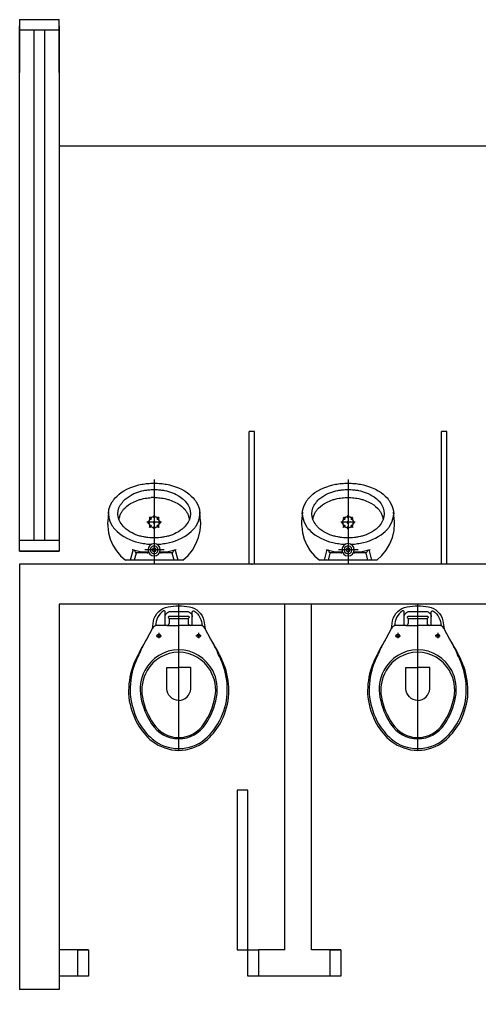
# Model space of a CAD drawing. Header units: millimetres. Extents: x 20431 to 27288, y 6147 to 13165.
# Drawn here: x 20973.3 to 21146.6, y 12475.7 to 12840.7 of the extents above; entities that cross this region are included whole.
import ezdxf

# ---------------------------------------------------------------- set-up
doc = ezdxf.new("R2010")
doc.units = ezdxf.units.MM
doc.header["$MEASUREMENT"] = 0
doc.linetypes.add('CONTINU', pattern=[0])
for name, color, linetype in [('Arqui-02', 2, 'Continuous'), ('Arqui-Aberturas', 63, 'Continuous'), ('Arqui-Louças', 30, 'Continuous'), ('Arqui-Paredes', 3, 'Continuous')]:
    doc.layers.add(name, color=color, linetype=linetype)

msp = doc.modelspace()

# ---------------------------------------------------------------- linework, layer by layer
at = {"layer": 'Arqui-02'}
for p, q in [((21059.8, 12635.65), (21059.8, 12685.65)), ((21061.8, 12635.65), (21061.8, 12685.65)), ((21132.3, 12635.65), (21132.3, 12685.65)), ((21134.3, 12635.65), (21134.3, 12685.65)), ((20999.3, 12490.65), (20988.3, 12490.65)), ((21073.3, 12490.65), (21063.3, 12490.65)), ((21094.3, 12490.65), (21083.3, 12490.65)), ((20999.3, 12480.65), (20988.3, 12480.65)), ((21094.3, 12480.65), (21063.3, 12480.65))]:
    msp.add_line(p, q, dxfattribs=at)
for points in [[(21061.8, 12685.65), (21059.8, 12685.65)], [(21134.3, 12685.65), (21132.3, 12685.65)], [(21073.3, 12490.65), (21073.3, 12620.65)], [(21083.3, 12490.65), (21083.3, 12620.65)]]:
    msp.add_lwpolyline(points, dxfattribs=at)
for points in [[(21059.3, 12490.65), (21059.3, 12550.65), (21055.3, 12550.65), (21055.3, 12490.65)], [(20995.3, 12480.65), (20995.3, 12490.65), (20999.3, 12490.65), (20999.3, 12480.65)], [(20995.3, 12480.65), (20995.3, 12490.65), (20999.3, 12490.65), (20999.3, 12480.65)], [(21059.3, 12480.65), (21059.3, 12490.65), (21063.3, 12490.65), (21063.3, 12480.65)], [(21090.3, 12480.65), (21090.3, 12490.65), (21094.3, 12490.65), (21094.3, 12480.65)], [(21090.3, 12480.65), (21090.3, 12490.65), (21094.3, 12490.65), (21094.3, 12480.65)]]:
    msp.add_lwpolyline(points, close=True, dxfattribs=at)
at = {"layer": 'Arqui-Aberturas'}
for p, q in [((20973.3, 12840.65), (20988.3, 12840.65)), ((20973.3, 12840.65), (20988.3, 12840.65)), ((20973.3, 12840.65), (20988.3, 12840.65)), ((20973.3, 12840.65), (20988.3, 12840.65)), ((20973.3, 12640.65), (20973.3, 12838.15)), ((20988.3, 12838.15), (20988.3, 12640.65)), ((20988.3, 12836.65), (20973.3, 12836.65)), ((20988.3, 12836.65), (20973.3, 12836.65)), ((20978.8, 12836.65), (20978.8, 12824.65)), ((20978.8, 12834.15), (20978.8, 12644.65)), ((20982.8, 12836.65), (20982.8, 12824.65)), ((20982.8, 12834.15), (20982.8, 12644.65)), ((20978.8, 12786.65), (20978.8, 12774.65)), ((20982.8, 12786.65), (20982.8, 12774.65)), ((20988.3, 12644.65), (20973.3, 12644.65)), ((20973.3, 12640.65), (20988.3, 12640.65))]:
    msp.add_line(p, q, dxfattribs=at)
for points in [[(20973.3, 12840.65), (20973.3, 12820.65)], [(20988.3, 12820.65), (20988.3, 12840.65)], [(20988.3, 12640.65), (20973.3, 12640.65)]]:
    msp.add_lwpolyline(points, dxfattribs=at)
at = {"layer": 'Arqui-Louças', "linetype": 'CONTINU'}
for p, q in [((20988.3, 12793.15), (21669.59, 12793.15)), ((21012.38, 12659.39), (21012.71, 12659.78)), ((21012.71, 12659.78), (21013.09, 12660.13)), ((21013.09, 12660.13), (21013.49, 12660.45)), ((21033.3, 12565.65), (21033.3, 12620.65)), ((21123.3, 12565.65), (21123.3, 12620.65)), ((21024.8, 12608.75), (21026.8, 12608.75)), ((21025.8, 12609.85), (21025.8, 12607.85)), ((21041.8, 12608.75), (21039.8, 12608.75)), ((21040.8, 12609.85), (21040.8, 12607.85)), ((21114.8, 12608.75), (21116.8, 12608.75)), ((21115.8, 12609.85), (21115.8, 12607.85)), ((21131.8, 12608.75), (21129.8, 12608.75)), ((21130.8, 12609.85), (21130.8, 12607.85))]:
    msp.add_line(p, q, dxfattribs=at)
at = {"layer": 'Arqui-Louças', "linetype": 'Continuous'}
for p, q in [((21024.05, 12660.65), (21024.05, 12635.65)), ((21097.05, 12660.65), (21097.05, 12635.65))]:
    msp.add_line(p, q, dxfattribs=at)
at = {"layer": 'Arqui-Louças', "linetype": 'CONTINU'}
for points in [[(21014.93, 12664.43), (21016.02, 12664.85), (21017.13, 12665.22), (21018.27, 12665.51)], [(21029.83, 12665.51), (21030.96, 12665.22), (21032.08, 12664.85), (21033.17, 12664.43)], [(21087.93, 12664.43), (21089.02, 12664.85), (21090.13, 12665.22), (21091.27, 12665.51)], [(21102.83, 12665.51), (21103.96, 12665.22), (21105.08, 12664.85), (21106.17, 12664.43)], [(21009.37, 12660.66), (21010.07, 12661.35), (21010.81, 12662.01), (21011.59, 12662.61)], [(21011.59, 12662.61), (21012.66, 12663.3), (21013.77, 12663.91), (21014.93, 12664.43)], [(21013.49, 12660.45), (21014.21, 12660.97), (21014.95, 12661.46), (21015.72, 12661.89)], [(21015.72, 12661.89), (21016.44, 12662.24), (21017.18, 12662.56), (21017.94, 12662.83)], [(21023.49, 12663.79), (21024.05, 12663.8)], [(21024.05, 12663.8), (21024.6, 12663.79)], [(21030.16, 12662.83), (21030.92, 12662.56), (21031.66, 12662.24), (21032.38, 12661.89)], [(21032.38, 12661.89), (21033.15, 12661.46), (21033.89, 12660.98), (21034.61, 12660.45)], [(21033.17, 12664.43), (21034.33, 12663.91), (21035.44, 12663.3), (21036.51, 12662.61)], [(21036.51, 12662.61), (21037.29, 12662.01), (21038.03, 12661.35), (21038.73, 12660.66)], [(21082.37, 12660.66), (21083.07, 12661.35), (21083.81, 12662.01), (21084.59, 12662.61)], [(21084.59, 12662.61), (21085.66, 12663.3), (21086.77, 12663.91), (21087.93, 12664.43)], [(21086.49, 12660.45), (21087.21, 12660.97), (21087.95, 12661.46), (21088.72, 12661.89)], [(21088.72, 12661.89), (21089.44, 12662.24), (21090.18, 12662.56), (21090.94, 12662.83)], [(21096.49, 12663.79), (21097.05, 12663.8)], [(21097.05, 12663.8), (21097.6, 12663.79)], [(21103.16, 12662.83), (21103.92, 12662.56), (21104.66, 12662.24), (21105.38, 12661.89)], [(21105.38, 12661.89), (21106.15, 12661.46), (21106.89, 12660.98), (21107.61, 12660.45)], [(21106.17, 12664.43), (21107.33, 12663.91), (21108.44, 12663.3), (21109.51, 12662.61)], [(21109.51, 12662.61), (21110.29, 12662.01), (21111.03, 12661.35), (21111.73, 12660.66)], [(21006.83, 12654.68), (21007.03, 12656.27), (21007.51, 12657.79), (21008.26, 12659.21)], [(21012.22, 12659.12), (21012.38, 12659.39)], [(21012.96, 12656.78), (21013.65, 12657.42), (21014.39, 12658.01), (21015.18, 12658.52)], [(21015.18, 12658.52), (21016.25, 12659.09), (21017.36, 12659.59), (21018.5, 12659.98)], [(21029.59, 12659.98), (21030.74, 12659.59), (21031.85, 12659.09), (21032.92, 12658.52)], [(21032.92, 12658.52), (21033.71, 12658.01), (21034.45, 12657.42), (21035.14, 12656.78)], [(21035.72, 12659.39), (21036.13, 12658.91), (21036.49, 12658.39), (21036.83, 12657.85)], [(21039.84, 12659.21), (21040.59, 12657.79), (21041.07, 12656.27), (21041.26, 12654.68)], [(21079.83, 12654.68), (21080.03, 12656.27), (21080.51, 12657.79), (21081.26, 12659.21)], [(21085.22, 12659.12), (21085.38, 12659.39)], [(21085.38, 12659.39), (21085.71, 12659.78), (21086.09, 12660.13), (21086.49, 12660.45)], [(21085.96, 12656.78), (21086.65, 12657.42), (21087.39, 12658.01), (21088.18, 12658.52)], [(21088.18, 12658.52), (21089.25, 12659.09), (21090.36, 12659.59), (21091.5, 12659.98)], [(21102.59, 12659.98), (21103.74, 12659.59), (21104.85, 12659.09), (21105.92, 12658.52)], [(21105.92, 12658.52), (21106.71, 12658.01), (21107.45, 12657.42), (21108.14, 12656.78)], [(21108.72, 12659.39), (21109.13, 12658.91), (21109.49, 12658.39), (21109.83, 12657.85)], [(21112.84, 12659.21), (21113.59, 12657.79), (21114.07, 12656.27), (21114.26, 12654.68)], [(21006.89, 12655.26), (21006.57, 12651.74)], [(21006.83, 12654.68), (21007.03, 12653.09), (21007.51, 12651.57), (21008.26, 12650.14)], [(21010.42, 12654.68), (21010.5, 12655.79), (21010.78, 12656.87), (21011.27, 12657.85)], [(21011.27, 12651.5), (21010.8, 12652.51), (21010.52, 12653.57), (21010.42, 12654.68)], [(21036.83, 12657.85), (21037.3, 12656.85), (21037.59, 12655.79), (21037.68, 12654.68)], [(21037.68, 12654.68), (21037.59, 12653.57), (21037.3, 12652.51), (21036.83, 12651.5)], [(21039.84, 12650.14), (21040.59, 12651.57), (21041.07, 12653.09), (21041.26, 12654.68)], [(21041.53, 12651.74), (21041.21, 12655.26)], [(21079.89, 12655.26), (21079.57, 12651.74)], [(21079.83, 12654.68), (21080.03, 12653.09), (21080.51, 12651.57), (21081.26, 12650.14)], [(21083.42, 12654.68), (21083.5, 12655.79), (21083.78, 12656.87), (21084.27, 12657.85)], [(21084.27, 12651.5), (21083.8, 12652.51), (21083.52, 12653.57), (21083.42, 12654.68)], [(21109.83, 12657.85), (21110.3, 12656.85), (21110.59, 12655.79), (21110.68, 12654.68)], [(21110.68, 12654.68), (21110.59, 12653.57), (21110.3, 12652.51), (21109.83, 12651.5)], [(21112.84, 12650.14), (21113.59, 12651.57), (21114.07, 12653.09), (21114.26, 12654.68)], [(21114.53, 12651.74), (21114.21, 12655.26)], [(21010.84, 12652.39), (21010.93, 12653.04), (21011.08, 12653.68), (21011.3, 12654.3)], [(21012.38, 12649.96), (21011.97, 12650.45), (21011.61, 12650.96), (21011.27, 12651.5)], [(21021.98, 12651.81), (21021.82, 12651.76), (21021.7, 12651.64), (21021.65, 12651.48)], [(21021.65, 12651.48), (21021.7, 12651.31), (21021.82, 12651.19), (21021.98, 12651.15)], [(21022.31, 12651.48), (21022.27, 12651.64), (21022.15, 12651.76), (21021.98, 12651.81)], [(21021.98, 12651.15), (21022.15, 12651.19), (21022.27, 12651.31), (21022.31, 12651.48)], [(21022.59, 12653.27), (21022.42, 12653.22), (21022.3, 12653.1), (21022.26, 12652.94)], [(21022.26, 12652.94), (21022.3, 12652.77), (21022.42, 12652.65), (21022.59, 12652.61)], [(21022.92, 12652.94), (21022.87, 12653.1), (21022.76, 12653.22), (21022.59, 12653.27)], [(21022.59, 12652.61), (21022.76, 12652.65), (21022.87, 12652.77), (21022.92, 12652.94)], [(21024.05, 12653.87), (21023.88, 12653.83), (21023.76, 12653.71), (21023.72, 12653.54)], [(21023.72, 12653.54), (21023.76, 12653.38), (21023.88, 12653.26), (21024.05, 12653.21)], [(21024.05, 12651.81), (21023.88, 12651.76), (21023.76, 12651.64), (21023.72, 12651.48)], [(21023.72, 12651.48), (21023.76, 12651.31), (21023.88, 12651.19), (21024.05, 12651.15)], [(21024.38, 12653.54), (21024.33, 12653.71), (21024.22, 12653.83), (21024.05, 12653.87)], [(21024.05, 12653.21), (21024.22, 12653.26), (21024.33, 12653.38), (21024.38, 12653.54)], [(21024.38, 12651.48), (21024.33, 12651.64), (21024.22, 12651.76), (21024.05, 12651.81)], [(21024.05, 12651.15), (21024.22, 12651.19), (21024.33, 12651.31), (21024.38, 12651.48)], [(21025.51, 12653.27), (21025.34, 12653.22), (21025.22, 12653.1), (21025.18, 12652.94)], [(21025.18, 12652.94), (21025.22, 12652.77), (21025.34, 12652.65), (21025.51, 12652.61)], [(21025.84, 12652.94), (21025.79, 12653.1), (21025.68, 12653.22), (21025.51, 12653.27)], [(21025.51, 12652.61), (21025.68, 12652.65), (21025.79, 12652.77), (21025.84, 12652.94)], [(21026.11, 12651.81), (21025.95, 12651.76), (21025.83, 12651.64), (21025.78, 12651.48)], [(21025.78, 12651.48), (21025.83, 12651.31), (21025.95, 12651.19), (21026.11, 12651.15)], [(21026.45, 12651.48), (21026.4, 12651.64), (21026.28, 12651.76), (21026.11, 12651.81)], [(21026.11, 12651.15), (21026.28, 12651.19), (21026.4, 12651.31), (21026.45, 12651.48)], [(21036.83, 12651.5), (21036.49, 12650.96), (21036.13, 12650.45), (21035.72, 12649.96)], [(21036.8, 12654.3), (21037.02, 12653.68), (21037.17, 12653.04), (21037.25, 12652.39)], [(21039.79, 12643.31), (21040.77, 12645.77), (21041.36, 12648.34), (21041.56, 12650.98)], [(21041.56, 12651.36), (21041.53, 12651.74)], [(21041.56, 12650.98), (21041.56, 12651.36)], [(21083.84, 12652.39), (21083.93, 12653.04), (21084.08, 12653.68), (21084.3, 12654.3)], [(21085.38, 12649.96), (21084.97, 12650.45), (21084.61, 12650.96), (21084.27, 12651.5)], [(21094.98, 12651.81), (21094.82, 12651.76), (21094.7, 12651.64), (21094.65, 12651.48)], [(21094.65, 12651.48), (21094.7, 12651.31), (21094.82, 12651.19), (21094.98, 12651.15)], [(21095.31, 12651.48), (21095.27, 12651.64), (21095.15, 12651.76), (21094.98, 12651.81)], [(21094.98, 12651.15), (21095.15, 12651.19), (21095.27, 12651.31), (21095.31, 12651.48)], [(21095.59, 12653.27), (21095.42, 12653.22), (21095.3, 12653.1), (21095.26, 12652.94)], [(21095.26, 12652.94), (21095.3, 12652.77), (21095.42, 12652.65), (21095.59, 12652.61)], [(21095.92, 12652.94), (21095.87, 12653.1), (21095.76, 12653.22), (21095.59, 12653.27)], [(21095.59, 12652.61), (21095.76, 12652.65), (21095.87, 12652.77), (21095.92, 12652.94)], [(21097.05, 12653.87), (21096.88, 12653.83), (21096.76, 12653.71), (21096.72, 12653.54)], [(21096.72, 12653.54), (21096.76, 12653.38), (21096.88, 12653.26), (21097.05, 12653.21)], [(21097.05, 12651.81), (21096.88, 12651.76), (21096.76, 12651.64), (21096.72, 12651.48)], [(21096.72, 12651.48), (21096.76, 12651.31), (21096.88, 12651.19), (21097.05, 12651.15)], [(21097.38, 12653.54), (21097.33, 12653.71), (21097.22, 12653.83), (21097.05, 12653.87)], [(21097.05, 12653.21), (21097.22, 12653.26), (21097.33, 12653.38), (21097.38, 12653.54)], [(21097.38, 12651.48), (21097.33, 12651.64), (21097.22, 12651.76), (21097.05, 12651.81)], [(21097.05, 12651.15), (21097.22, 12651.19), (21097.33, 12651.31), (21097.38, 12651.48)], [(21098.51, 12653.27), (21098.34, 12653.22), (21098.22, 12653.1), (21098.18, 12652.94)], [(21098.18, 12652.94), (21098.22, 12652.77), (21098.34, 12652.65), (21098.51, 12652.61)], [(21098.84, 12652.94), (21098.79, 12653.1), (21098.68, 12653.22), (21098.51, 12653.27)], [(21098.51, 12652.61), (21098.68, 12652.65), (21098.79, 12652.77), (21098.84, 12652.94)], [(21099.11, 12651.81), (21098.95, 12651.76), (21098.83, 12651.64), (21098.78, 12651.48)], [(21098.78, 12651.48), (21098.83, 12651.31), (21098.95, 12651.19), (21099.11, 12651.15)], [(21099.45, 12651.48), (21099.4, 12651.64), (21099.28, 12651.76), (21099.11, 12651.81)], [(21099.11, 12651.15), (21099.28, 12651.19), (21099.4, 12651.31), (21099.45, 12651.48)], [(21109.83, 12651.5), (21109.49, 12650.96), (21109.13, 12650.45), (21108.72, 12649.96)], [(21109.8, 12654.3), (21110.02, 12653.68), (21110.17, 12653.04), (21110.25, 12652.39)], [(21112.79, 12643.31), (21113.77, 12645.77), (21114.36, 12648.34), (21114.56, 12650.98)], [(21114.56, 12651.36), (21114.53, 12651.74)], [(21114.56, 12650.98), (21114.56, 12651.36)], [(21006.59, 12650.03), (21006.87, 12647.55), (21007.53, 12645.16), (21008.52, 12642.88)], [(21009.37, 12648.7), (21010.07, 12648.01), (21010.81, 12647.35), (21011.59, 12646.75)], [(21015.72, 12647.47), (21014.94, 12647.9), (21014.2, 12648.38), (21013.49, 12648.91)], [(21017.94, 12646.53), (21017.18, 12646.8), (21016.44, 12647.11), (21015.72, 12647.47)], [(21022.59, 12650.35), (21022.42, 12650.3), (21022.3, 12650.18), (21022.26, 12650.02)], [(21022.26, 12650.02), (21022.3, 12649.85), (21022.42, 12649.73), (21022.59, 12649.69)], [(21022.92, 12650.02), (21022.87, 12650.18), (21022.76, 12650.3), (21022.59, 12650.35)], [(21022.59, 12649.69), (21022.76, 12649.73), (21022.87, 12649.85), (21022.92, 12650.02)], [(21024.05, 12649.74), (21023.88, 12649.7), (21023.76, 12649.58), (21023.72, 12649.41)], [(21023.72, 12649.41), (21023.76, 12649.24), (21023.88, 12649.13), (21024.05, 12649.08)], [(21024.38, 12649.41), (21024.33, 12649.58), (21024.22, 12649.7), (21024.05, 12649.74)], [(21024.05, 12649.08), (21024.22, 12649.13), (21024.33, 12649.24), (21024.38, 12649.41)], [(21025.51, 12650.35), (21025.34, 12650.3), (21025.22, 12650.18), (21025.18, 12650.02)], [(21025.18, 12650.02), (21025.22, 12649.85), (21025.34, 12649.73), (21025.51, 12649.69)], [(21025.84, 12650.02), (21025.79, 12650.18), (21025.68, 12650.3), (21025.51, 12650.35)], [(21025.51, 12649.69), (21025.68, 12649.73), (21025.79, 12649.85), (21025.84, 12650.02)], [(21032.38, 12647.47), (21031.66, 12647.11), (21030.92, 12646.8), (21030.16, 12646.53)], [(21034.61, 12648.91), (21033.89, 12648.38), (21033.15, 12647.9), (21032.38, 12647.47)], [(21036.51, 12646.75), (21037.29, 12647.35), (21038.03, 12648.01), (21038.73, 12648.7)], [(21079.59, 12650.03), (21079.87, 12647.55), (21080.53, 12645.16), (21081.52, 12642.88)], [(21082.37, 12648.7), (21083.07, 12648.01), (21083.81, 12647.35), (21084.59, 12646.75)], [(21088.72, 12647.47), (21087.94, 12647.9), (21087.2, 12648.38), (21086.49, 12648.91)], [(21090.94, 12646.53), (21090.18, 12646.8), (21089.44, 12647.11), (21088.72, 12647.47)], [(21095.59, 12650.35), (21095.42, 12650.3), (21095.3, 12650.18), (21095.26, 12650.02)], [(21095.26, 12650.02), (21095.3, 12649.85), (21095.42, 12649.73), (21095.59, 12649.69)], [(21095.92, 12650.02), (21095.87, 12650.18), (21095.76, 12650.3), (21095.59, 12650.35)], [(21095.59, 12649.69), (21095.76, 12649.73), (21095.87, 12649.85), (21095.92, 12650.02)], [(21097.05, 12649.74), (21096.88, 12649.7), (21096.76, 12649.58), (21096.72, 12649.41)], [(21096.72, 12649.41), (21096.76, 12649.24), (21096.88, 12649.13), (21097.05, 12649.08)], [(21097.38, 12649.41), (21097.33, 12649.58), (21097.22, 12649.7), (21097.05, 12649.74)], [(21097.05, 12649.08), (21097.22, 12649.13), (21097.33, 12649.24), (21097.38, 12649.41)], [(21098.51, 12650.35), (21098.34, 12650.3), (21098.22, 12650.18), (21098.18, 12650.02)], [(21098.18, 12650.02), (21098.22, 12649.85), (21098.34, 12649.73), (21098.51, 12649.69)], [(21098.84, 12650.02), (21098.79, 12650.18), (21098.68, 12650.3), (21098.51, 12650.35)], [(21098.51, 12649.69), (21098.68, 12649.73), (21098.79, 12649.85), (21098.84, 12650.02)], [(21105.38, 12647.47), (21104.66, 12647.11), (21103.92, 12646.8), (21103.16, 12646.53)], [(21107.61, 12648.91), (21106.89, 12648.38), (21106.15, 12647.9), (21105.38, 12647.47)], [(21109.51, 12646.75), (21110.29, 12647.35), (21111.03, 12648.01), (21111.73, 12648.7)], [(21011.59, 12646.75), (21012.66, 12646.06), (21013.77, 12645.45), (21014.93, 12644.93)], [(21014.93, 12644.93), (21016.02, 12644.51), (21017.13, 12644.14), (21018.27, 12643.85)], [(21024.05, 12645.56), (21023.49, 12645.57)], [(21024.6, 12645.57), (21024.05, 12645.56)], [(21029.83, 12643.85), (21030.96, 12644.14), (21032.08, 12644.51), (21033.17, 12644.93)], [(21033.17, 12644.93), (21034.33, 12645.45), (21035.44, 12646.06), (21036.51, 12646.75)], [(21084.59, 12646.75), (21085.66, 12646.06), (21086.77, 12645.45), (21087.93, 12644.93)], [(21087.93, 12644.93), (21089.02, 12644.51), (21090.13, 12644.14), (21091.27, 12643.85)], [(21097.05, 12645.56), (21096.49, 12645.57)], [(21097.6, 12645.57), (21097.05, 12645.56)], [(21102.83, 12643.85), (21103.96, 12644.14), (21105.08, 12644.51), (21106.17, 12644.93)], [(21106.17, 12644.93), (21107.33, 12645.45), (21108.44, 12646.06), (21109.51, 12646.75)], [(21008.52, 12642.88), (21009.82, 12640.76), (21011.41, 12638.85), (21013.26, 12637.18)], [(21016.09, 12641.18), (21015.05, 12637.18)], [(21015.77, 12641.28), (21016.75, 12640.97), (21017.75, 12640.72), (21018.76, 12640.53)], [(21018.76, 12640.53), (21019.77, 12640.41), (21020.8, 12640.34), (21021.89, 12640.35)], [(21021.43, 12639.93), (21021.56, 12639.95), (21021.67, 12640), (21021.76, 12640.09)], [(21024.05, 12643.42), (21023.15, 12643.24), (21022.41, 12642.75), (21021.92, 12642.01), (21021.74, 12641.11)], [(21021.74, 12641.11), (21021.92, 12640.21), (21022.41, 12639.47), (21023.15, 12638.98), (21024.05, 12638.8)], [(21021.76, 12640.09), (21021.82, 12640.2), (21021.87, 12640.46)], [(21024.05, 12642.6), (21023.3, 12642.39), (21022.76, 12641.86), (21022.56, 12641.11)], [(21022.56, 12641.11), (21022.76, 12640.36), (21023.3, 12639.83), (21024.05, 12639.62)], [(21026.36, 12641.11), (21026.18, 12642.01), (21025.68, 12642.75), (21024.95, 12643.24), (21024.05, 12643.42)], [(21025.54, 12641.11), (21025.33, 12641.86), (21024.8, 12642.39), (21024.05, 12642.6)], [(21024.05, 12639.62), (21024.8, 12639.83), (21025.33, 12640.36), (21025.54, 12641.11)], [(21024.05, 12638.8), (21024.95, 12638.98), (21025.68, 12639.47), (21026.18, 12640.21), (21026.36, 12641.11)], [(21026.21, 12640.35), (21027.3, 12640.34), (21028.32, 12640.41), (21029.34, 12640.53)], [(21026.23, 12640.46), (21026.27, 12640.2), (21026.33, 12640.09)], [(21026.33, 12640.09), (21026.42, 12640), (21026.54, 12639.95), (21026.66, 12639.93)], [(21029.34, 12640.53), (21030.35, 12640.72), (21031.35, 12640.97), (21032.33, 12641.28)], [(21033.05, 12637.18), (21032.01, 12641.18)], [(21034.84, 12637.18), (21036.8, 12638.97), (21038.46, 12641.02), (21039.79, 12643.31)], [(21081.52, 12642.88), (21082.82, 12640.76), (21084.41, 12638.85), (21086.26, 12637.18)], [(21089.09, 12641.18), (21088.05, 12637.18)], [(21088.77, 12641.28), (21089.75, 12640.97), (21090.75, 12640.72), (21091.76, 12640.53)], [(21091.76, 12640.53), (21092.77, 12640.41), (21093.8, 12640.34), (21094.89, 12640.35)], [(21094.43, 12639.93), (21094.56, 12639.95), (21094.67, 12640), (21094.76, 12640.09)], [(21097.05, 12643.42), (21096.15, 12643.24), (21095.41, 12642.75), (21094.92, 12642.01), (21094.74, 12641.11)], [(21094.74, 12641.11), (21094.92, 12640.21), (21095.41, 12639.47), (21096.15, 12638.98), (21097.05, 12638.8)], [(21094.76, 12640.09), (21094.82, 12640.2), (21094.87, 12640.46)], [(21097.05, 12642.6), (21096.3, 12642.39), (21095.76, 12641.86), (21095.56, 12641.11)], [(21095.56, 12641.11), (21095.76, 12640.36), (21096.3, 12639.83), (21097.05, 12639.62)], [(21099.36, 12641.11), (21099.18, 12642.01), (21098.68, 12642.75), (21097.95, 12643.24), (21097.05, 12643.42)], [(21098.54, 12641.11), (21098.33, 12641.86), (21097.8, 12642.39), (21097.05, 12642.6)], [(21097.05, 12639.62), (21097.8, 12639.83), (21098.33, 12640.36), (21098.54, 12641.11)], [(21097.05, 12638.8), (21097.95, 12638.98), (21098.68, 12639.47), (21099.18, 12640.21), (21099.36, 12641.11)], [(21099.21, 12640.35), (21100.3, 12640.34), (21101.32, 12640.41), (21102.34, 12640.53)], [(21099.23, 12640.46), (21099.27, 12640.2), (21099.33, 12640.09)], [(21099.33, 12640.09), (21099.42, 12640), (21099.54, 12639.95), (21099.66, 12639.93)], [(21102.34, 12640.53), (21103.35, 12640.72), (21104.35, 12640.97), (21105.33, 12641.28)], [(21106.05, 12637.18), (21105.01, 12641.18)], [(21107.84, 12637.18), (21109.8, 12638.97), (21111.46, 12641.02), (21112.79, 12643.31)], [(21034.84, 12637.18), (21013.26, 12637.18)], [(21017.25, 12639.8), (21016.57, 12637.18)], [(21021.43, 12639.93), (21017.39, 12639.93)], [(21030.68, 12639.93), (21026.66, 12639.93)], [(21031.53, 12637.18), (21030.85, 12639.8)], [(21107.84, 12637.18), (21086.26, 12637.18)], [(21090.25, 12639.8), (21089.57, 12637.18)], [(21094.43, 12639.93), (21090.39, 12639.93)], [(21103.68, 12639.93), (21099.66, 12639.93)], [(21104.53, 12637.18), (21103.85, 12639.8)], [(21029.8, 12615.3), (21033.3, 12615.3), (21036.8, 12615.3)], [(21119.8, 12615.3), (21123.3, 12615.3), (21126.8, 12615.3)], [(21028.8, 12612.66), (21033.29, 12612.66)], [(21037.8, 12612.66), (21033.3, 12612.66)], [(21118.8, 12612.66), (21123.29, 12612.66)], [(21127.8, 12612.66), (21123.3, 12612.66)]]:
    msp.add_lwpolyline(points, dxfattribs=at)
for points in [[(21018.27, 12665.51, -0.02046), (21020.49, 12665.94)], [(21020.49, 12665.94, -0.015737), (21021.6, 12666.07)], [(21021.6, 12666.07, -0.017734), (21024.05, 12666.18)], [(21024.05, 12666.18, -0.017734), (21026.5, 12666.07)], [(21026.5, 12666.07, -0.015735), (21027.61, 12665.94)], [(21027.61, 12665.94, -0.020461), (21029.83, 12665.51)], [(21091.27, 12665.51, -0.02046), (21093.49, 12665.94)], [(21093.49, 12665.94, -0.015737), (21094.6, 12666.07)], [(21094.6, 12666.07, -0.017734), (21097.05, 12666.18)], [(21097.05, 12666.18, -0.017734), (21099.5, 12666.07)], [(21099.5, 12666.07, -0.015735), (21100.61, 12665.94)], [(21100.61, 12665.94, -0.020461), (21102.83, 12665.51)], [(21017.94, 12662.83, -0.018626), (21019.41, 12663.25), (21020.16, 12663.42)], [(21020.16, 12663.42, -0.015078), (21021.64, 12663.65), (21022.38, 12663.73)], [(21022.38, 12663.73, -0.012772), (21023.49, 12663.79)], [(21024.6, 12663.79, -0.012771), (21025.72, 12663.73)], [(21025.72, 12663.73), (21026.46, 12663.65, -0.015079), (21027.94, 12663.42)], [(21027.94, 12663.42), (21028.69, 12663.25, -0.018626), (21030.16, 12662.83)], [(21090.94, 12662.83, -0.018626), (21092.41, 12663.25), (21093.16, 12663.42)], [(21093.16, 12663.42, -0.015078), (21094.64, 12663.65), (21095.38, 12663.73)], [(21095.38, 12663.73, -0.012772), (21096.49, 12663.79)], [(21097.6, 12663.79, -0.012771), (21098.72, 12663.73)], [(21098.72, 12663.73), (21099.46, 12663.65, -0.015079), (21100.94, 12663.42)], [(21100.94, 12663.42), (21101.69, 12663.25, -0.018626), (21103.16, 12662.83)], [(21008.26, 12659.21, -0.029412), (21008.96, 12660.21), (21009.37, 12660.66)], [(21011.27, 12657.85), (21011.58, 12658.28, 0.021616), (21012.22, 12659.12)], [(21018.5, 12659.98, -0.016259), (21019.98, 12660.37), (21020.72, 12660.51)], [(21020.72, 12660.51, -0.015642), (21021.83, 12660.67)], [(21021.83, 12660.67, -0.013175), (21022.94, 12660.76)], [(21024.05, 12660.8, -0.014052), (21025.16, 12660.76)], [(21025.16, 12660.76, -0.013175), (21026.27, 12660.67)], [(21026.27, 12660.67, -0.015643), (21027.38, 12660.51)], [(21027.38, 12660.51), (21028.12, 12660.37, -0.016262), (21029.59, 12659.98)], [(21034.61, 12660.45), (21034.99, 12660.12, -0.020792), (21035.72, 12659.39)], [(21038.73, 12660.66), (21039.14, 12660.21, -0.029425), (21039.84, 12659.21)], [(21081.26, 12659.21, -0.029412), (21081.96, 12660.21), (21082.37, 12660.66)], [(21084.27, 12657.85), (21084.58, 12658.28, 0.021616), (21085.22, 12659.12)], [(21091.5, 12659.98, -0.016259), (21092.98, 12660.37), (21093.72, 12660.51)], [(21093.72, 12660.51, -0.015642), (21094.83, 12660.67)], [(21094.83, 12660.67, -0.013175), (21095.94, 12660.76)], [(21095.94, 12660.76, -0.014052), (21097.05, 12660.8)], [(21097.05, 12660.8, -0.014052), (21098.16, 12660.76)], [(21098.16, 12660.76, -0.013175), (21099.27, 12660.67)], [(21099.27, 12660.67, -0.015643), (21100.38, 12660.51)], [(21100.38, 12660.51), (21101.12, 12660.37, -0.016262), (21102.59, 12659.98)], [(21107.61, 12660.45), (21107.99, 12660.12, -0.020792), (21108.72, 12659.39)], [(21111.73, 12660.66), (21112.14, 12660.21, -0.029425), (21112.84, 12659.21)], [(21011.3, 12654.3, -0.050002), (21011.85, 12655.38)], [(21011.85, 12655.38, -0.02971), (21012.56, 12656.34), (21012.96, 12656.78)], [(21035.14, 12656.78), (21035.54, 12656.34, -0.029703), (21036.25, 12655.38)], [(21036.25, 12655.38, -0.04999), (21036.8, 12654.3)], [(21084.3, 12654.3, -0.050002), (21084.85, 12655.38)], [(21084.85, 12655.38, -0.02971), (21085.56, 12656.34), (21085.96, 12656.78)], [(21108.14, 12656.78), (21108.54, 12656.34, -0.029703), (21109.25, 12655.38)], [(21109.25, 12655.38, -0.04999), (21109.8, 12654.3)], [(21006.57, 12651.74, 0.025489), (21006.53, 12650.88)], [(21079.57, 12651.74, 0.025489), (21079.53, 12650.88)], [(21006.53, 12650.88, 0.025506), (21006.59, 12650.03)], [(21008.26, 12650.14, 0.029418), (21008.96, 12649.15), (21009.37, 12648.7)], [(21013.49, 12648.91), (21013.1, 12649.24, -0.02081), (21012.38, 12649.96)], [(21035.72, 12649.96, -0.020792), (21034.99, 12649.24), (21034.61, 12648.91)], [(21038.73, 12648.7), (21039.14, 12649.15, 0.029431), (21039.84, 12650.14)], [(21079.53, 12650.88, 0.025506), (21079.59, 12650.03)], [(21081.26, 12650.14, 0.029418), (21081.96, 12649.15), (21082.37, 12648.7)], [(21086.49, 12648.91), (21086.1, 12649.24, -0.02081), (21085.38, 12649.96)], [(21108.72, 12649.96, -0.020792), (21107.99, 12649.24), (21107.61, 12648.91)], [(21111.73, 12648.7), (21112.14, 12649.15, 0.029431), (21112.84, 12650.14)], [(21020.16, 12645.94), (21019.41, 12646.1, -0.018631), (21017.94, 12646.53)], [(21018.27, 12643.85, 0.020455), (21020.49, 12643.42)], [(21022.38, 12645.63), (21021.64, 12645.71, -0.015079), (21020.16, 12645.94)], [(21023.49, 12645.57, -0.013893), (21022.38, 12645.63)], [(21025.72, 12645.63, -0.013893), (21024.6, 12645.57)], [(21027.94, 12645.94, -0.01508), (21026.46, 12645.71), (21025.72, 12645.63)], [(21027.61, 12643.42, 0.020456), (21029.83, 12643.85)], [(21030.16, 12646.53, -0.018631), (21028.69, 12646.1), (21027.94, 12645.94)], [(21093.16, 12645.94), (21092.41, 12646.1, -0.018631), (21090.94, 12646.53)], [(21091.27, 12643.85, 0.020455), (21093.49, 12643.42)], [(21095.38, 12645.63), (21094.64, 12645.71, -0.015079), (21093.16, 12645.94)], [(21096.49, 12645.57, -0.013893), (21095.38, 12645.63)], [(21098.72, 12645.63, -0.013893), (21097.6, 12645.57)], [(21100.94, 12645.94, -0.01508), (21099.46, 12645.71), (21098.72, 12645.63)], [(21100.61, 12643.42, 0.020456), (21102.83, 12643.85)], [(21103.16, 12646.53, -0.018631), (21101.69, 12646.1), (21100.94, 12645.94)], [(21016.78, 12640.71, 0.103805), (21016.4, 12641.06)], [(21016.99, 12640.25, 0.103794), (21016.78, 12640.71)], [(21016.99, 12640.25, 0.171066), (21017.14, 12640.02)], [(21017.14, 12640.02, 0.171026), (21017.39, 12639.93)], [(21020.49, 12643.42, 0.015739), (21021.6, 12643.29)], [(21021.6, 12643.29, 0.010834), (21023.09, 12643.2)], [(21024.05, 12641.81, 1), (21024.05, 12640.41)], [(21024.05, 12640.41, 1), (21024.05, 12641.81)], [(21025.01, 12643.2, 0.010835), (21026.5, 12643.29)], [(21026.5, 12643.29, 0.015738), (21027.61, 12643.42)], [(21030.68, 12639.93, 0.171026), (21030.96, 12640.02)], [(21030.96, 12640.02, 0.171059), (21031.11, 12640.25)], [(21031.32, 12640.71, 0.103814), (21031.11, 12640.25)], [(21031.69, 12641.06, 0.103795), (21031.32, 12640.71)], [(21089.78, 12640.71, 0.103805), (21089.4, 12641.06)], [(21089.99, 12640.25, 0.103794), (21089.78, 12640.71)], [(21089.99, 12640.25, 0.171066), (21090.14, 12640.02)], [(21090.14, 12640.02, 0.171026), (21090.39, 12639.93)], [(21093.49, 12643.42, 0.015739), (21094.6, 12643.29)], [(21094.6, 12643.29, 0.010834), (21096.09, 12643.2)], [(21097.05, 12641.81, 1), (21097.05, 12640.41)], [(21097.05, 12640.41, 1), (21097.05, 12641.81)], [(21098.01, 12643.2, 0.010835), (21099.5, 12643.29)], [(21099.5, 12643.29, 0.015738), (21100.61, 12643.42)], [(21103.68, 12639.93, 0.171026), (21103.96, 12640.02)], [(21103.96, 12640.02, 0.171059), (21104.11, 12640.25)], [(21104.32, 12640.71, 0.103814), (21104.11, 12640.25)], [(21104.69, 12641.06, 0.103795), (21104.32, 12640.71)], [(21017.31, 12639.89, 0.16594), (21017.25, 12639.8)], [(21017.39, 12639.93, 0.165884), (21017.31, 12639.89)], [(21030.79, 12639.89, 0.165857), (21030.68, 12639.93)], [(21030.85, 12639.8, 0.16918), (21030.79, 12639.89)], [(21090.31, 12639.89, 0.16594), (21090.25, 12639.8)], [(21090.39, 12639.93, 0.165884), (21090.31, 12639.89)], [(21103.79, 12639.89, 0.165857), (21103.68, 12639.93)], [(21103.85, 12639.8, 0.16918), (21103.79, 12639.89)], [(21023.36, 12611.37, 0.047116), (21023.37, 12611.43), (21023.81, 12614.35, -0.305161), (21029.3, 12619.65, -0.049506), (21033.3, 12620.05, -0.049506), (21037.3, 12619.65, -0.305161), (21042.78, 12614.35), (21043.23, 12611.43, 0.047116), (21043.24, 12611.37)], [(21028.2, 12612.65), (21028.2, 12615.9), (21028.2, 12617.75, 0.5854), (21027.59, 12618.09, 0.134872), (21025.3, 12615.65, 0.082359), (21024.53, 12612.52)], [(21038.4, 12612.65), (21038.4, 12615.9), (21038.4, 12617.75, -0.5854), (21039.01, 12618.09, -0.134872), (21041.3, 12615.65, -0.082359), (21042.07, 12612.52)], [(21113.36, 12611.37, 0.047116), (21113.37, 12611.43), (21113.81, 12614.35, -0.305161), (21119.3, 12619.65, -0.049506), (21123.3, 12620.05, -0.049506), (21127.3, 12619.65, -0.305161), (21132.78, 12614.35), (21133.23, 12611.43, 0.047116), (21133.24, 12611.37)], [(21118.2, 12612.65), (21118.2, 12615.9), (21118.2, 12617.75, 0.5854), (21117.59, 12618.09, 0.134872), (21115.3, 12615.65, 0.082359), (21114.53, 12612.52)], [(21128.4, 12612.65), (21128.4, 12615.9), (21128.4, 12617.75, -0.5854), (21129.01, 12618.09, -0.134872), (21131.3, 12615.65, -0.082359), (21132.07, 12612.52)], [(21028.2, 12615.9, -0.414214), (21030.2, 12617.9), (21033.3, 12617.9), (21036.4, 12617.9, -0.414214), (21038.4, 12615.9)], [(21028.8, 12612.66, 0.414214), (21029.8, 12613.66), (21029.8, 12614.95, 0.226163), (21029.54, 12615.5, -0.733322), (21029.8, 12616.15), (21033.3, 12616.15), (21036.8, 12616.15, -0.733322), (21037.06, 12615.5, 0.226163), (21036.8, 12614.95), (21036.8, 12613.66, 0.414214), (21037.8, 12612.66)], [(21118.2, 12615.9, -0.414214), (21120.2, 12617.9), (21123.3, 12617.9), (21126.4, 12617.9, -0.414214), (21128.4, 12615.9)], [(21118.8, 12612.66, 0.414214), (21119.8, 12613.66), (21119.8, 12614.95, 0.226163), (21119.54, 12615.5, -0.733322), (21119.8, 12616.15), (21123.3, 12616.15), (21126.8, 12616.15, -0.733322), (21127.06, 12615.5, 0.226163), (21126.8, 12614.95), (21126.8, 12613.66, 0.414214), (21127.8, 12612.66)], [(21028.8, 12612.66), (21025.25, 12612.66, 0.269143), (21023.51, 12611.65), (21023.36, 12611.37, -0.044891), (21023.33, 12611.32), (21021.3, 12607.65, 0.036783), (21020.1, 12605.65, 0.0196), (21018, 12601.65, 0.056836), (21015.5, 12595.65, 0.089116), (21014.5, 12585.65, 0.095425), (21017.75, 12575.65, 0.091656), (21023.3, 12569.1, 0.16072), (21033.3, 12565.65, 0.16072), (21043.3, 12569.1, 0.091656), (21048.85, 12575.65, 0.095425), (21052.1, 12585.65, 0.089116), (21051.1, 12595.65, 0.056836), (21048.6, 12601.65, 0.0196), (21046.5, 12605.65, 0.036783), (21045.3, 12607.65), (21043.26, 12611.32, -0.044891), (21043.24, 12611.37), (21043.08, 12611.65, 0.269143), (21041.35, 12612.66), (21037.8, 12612.66)], [(21118.8, 12612.66), (21115.25, 12612.66, 0.269143), (21113.51, 12611.65), (21113.36, 12611.37, -0.044891), (21113.33, 12611.32), (21111.3, 12607.65, 0.036783), (21110.1, 12605.65, 0.0196), (21108, 12601.65, 0.056836), (21105.5, 12595.65, 0.089116), (21104.5, 12585.65, 0.095425), (21107.75, 12575.65, 0.091656), (21113.3, 12569.1, 0.16072), (21123.3, 12565.65, 0.16072), (21133.3, 12569.1, 0.091656), (21138.85, 12575.65, 0.095425), (21142.1, 12585.65, 0.089116), (21141.1, 12595.65, 0.056836), (21138.6, 12601.65, 0.0196), (21136.5, 12605.65, 0.036783), (21135.3, 12607.65), (21133.26, 12611.32, -0.044891), (21133.24, 12611.37), (21133.08, 12611.65, 0.269143), (21131.35, 12612.66), (21127.8, 12612.66)], [(21021.3, 12607.65), (21020.2, 12605.65, 0.0204), (21018.3, 12601.65, 0.050595), (21015.95, 12595.65, 0.089432), (21015.15, 12585.65, 0.098712), (21018.55, 12575.65, 0.072481), (21023.3, 12569.95, 0.182574), (21033.3, 12566.35, 0.182574), (21043.3, 12569.95, 0.072481), (21048.05, 12575.65, 0.098712), (21051.45, 12585.65, 0.089432), (21050.65, 12595.65, 0.050595), (21048.3, 12601.65, 0.0204), (21046.4, 12605.65), (21045.3, 12607.65)], [(21111.3, 12607.65), (21110.2, 12605.65, 0.0204), (21108.3, 12601.65, 0.050595), (21105.95, 12595.65, 0.089432), (21105.15, 12585.65, 0.098712), (21108.55, 12575.65, 0.072481), (21113.3, 12569.95, 0.182574), (21123.3, 12566.35, 0.182574), (21133.3, 12569.95, 0.072481), (21138.05, 12575.65, 0.098712), (21141.45, 12585.65, 0.089432), (21140.65, 12595.65, 0.050595), (21138.3, 12601.65, 0.0204), (21136.4, 12605.65), (21135.3, 12607.65)], [(21033.3, 12584.45, -0.394755), (21028.8, 12588.85), (21028.8, 12596.85), (21033.3, 12596.85)], [(21033.3, 12584.45, 0.394755), (21037.8, 12588.85), (21037.8, 12596.85), (21033.3, 12596.85)], [(21123.3, 12584.45, -0.394755), (21118.8, 12588.85), (21118.8, 12596.85), (21123.3, 12596.85)], [(21123.3, 12584.45, 0.394755), (21127.8, 12588.85), (21127.8, 12596.85), (21123.3, 12596.85)]]:
    msp.add_lwpolyline(points, format="xyb", dxfattribs=at)
at = {"layer": 'Arqui-Louças'}
for points in [[(21024.05, 12667.58), (21024.05, 12635.65)], [(21097.05, 12667.58), (21097.05, 12635.65)], [(21026.75, 12651.48), (21021.3, 12651.48)], [(21024.05, 12653.54), (21023.25, 12653.38), (21022.59, 12652.94), (21022.15, 12652.28), (21021.98, 12651.48)], [(21021.98, 12651.48), (21022.15, 12650.67), (21022.59, 12650.02), (21023.25, 12649.57), (21024.05, 12649.41)], [(21023, 12652.53), (21022.21, 12653.31)], [(21026.11, 12651.48), (21025.95, 12652.28), (21025.51, 12652.94), (21024.85, 12653.38), (21024.05, 12653.54)], [(21024.05, 12649.41), (21024.85, 12649.57), (21025.51, 12650.02), (21025.95, 12650.67), (21026.11, 12651.48)], [(21025.88, 12653.31), (21025.1, 12652.53)], [(21099.75, 12651.48), (21094.3, 12651.48)], [(21097.05, 12653.54), (21096.25, 12653.38), (21095.59, 12652.94), (21095.15, 12652.28), (21094.98, 12651.48)], [(21094.98, 12651.48), (21095.15, 12650.67), (21095.59, 12650.02), (21096.25, 12649.57), (21097.05, 12649.41)], [(21096, 12652.53), (21095.21, 12653.31)], [(21099.11, 12651.48), (21098.95, 12652.28), (21098.51, 12652.94), (21097.85, 12653.38), (21097.05, 12653.54)], [(21097.05, 12649.41), (21097.85, 12649.57), (21098.51, 12650.02), (21098.95, 12650.67), (21099.11, 12651.48)], [(21098.88, 12653.31), (21098.1, 12652.53)], [(21023, 12650.43), (21022.13, 12649.56)], [(21025.97, 12649.56), (21025.1, 12650.43)], [(21096, 12650.43), (21095.13, 12649.56)], [(21098.97, 12649.56), (21098.1, 12650.43)], [(21027.83, 12641.11), (21020.5, 12641.11)], [(21100.83, 12641.11), (21093.5, 12641.11)]]:
    msp.add_lwpolyline(points, dxfattribs=at)
at = {"layer": 'Arqui-Louças', "linetype": 'CONTINU'}
for points in [[(21046.1, 12595.65, 0.278895), (21033.3, 12603.5, 0.278895), (21020.5, 12595.65, 0.167831), (21019.05, 12585.65, 0.098952), (21023.1, 12575.65, 0.247323), (21033.3, 12569.95, 0.247323), (21043.5, 12575.65, 0.098952), (21047.55, 12585.65, 0.167831)], [(21136.1, 12595.65, 0.278895), (21123.3, 12603.5, 0.278895), (21110.5, 12595.65, 0.167831), (21109.05, 12585.65, 0.098952), (21113.1, 12575.65, 0.247323), (21123.3, 12569.95, 0.247323), (21133.5, 12575.65, 0.098952), (21137.55, 12585.65, 0.167831)], [(21045.2, 12595.65, 0.264523), (21033.3, 12602.65, 0.264523), (21021.4, 12595.65, 0.185303), (21019.65, 12585.65, 0.106842), (21023.8, 12575.65, 0.250606), (21033.3, 12570.45, 0.250606), (21042.8, 12575.65, 0.106842), (21046.95, 12585.65, 0.185303)], [(21135.2, 12595.65, 0.264523), (21123.3, 12602.65, 0.264523), (21111.4, 12595.65, 0.185303), (21109.65, 12585.65, 0.106842), (21113.8, 12575.65, 0.250606), (21123.3, 12570.45, 0.250606), (21132.8, 12575.65, 0.106842), (21136.95, 12585.65, 0.185303)]]:
    msp.add_lwpolyline(points, format="xyb", close=True, dxfattribs=at)
for centre in [(21025.8, 12608.75), (21040.8, 12608.75), (21115.8, 12608.75), (21130.8, 12608.75)]:
    msp.add_circle(centre, 0.65, dxfattribs=at)
msp.add_arc((21024.05, 12641.05), 19.74, 89.9952, 93.2154, dxfattribs=at)
at = {"layer": 'Arqui-Louças', "linetype": 'Continuous'}
msp.add_point((21060.8, 12635.65), dxfattribs=at)
at = {"layer": 'Arqui-Paredes'}
for p, q in [((21278.3, 12635.65), (20973.3, 12635.65)), ((20973.3, 12635.65), (20973.3, 12475.65)), ((21263.3, 12620.65), (20988.3, 12620.65)), ((20988.3, 12620.65), (20988.3, 12475.65)), ((20988.3, 12475.65), (20973.3, 12475.65))]:
    msp.add_line(p, q, dxfattribs=at)

doc.saveas('drawing.dxf')
